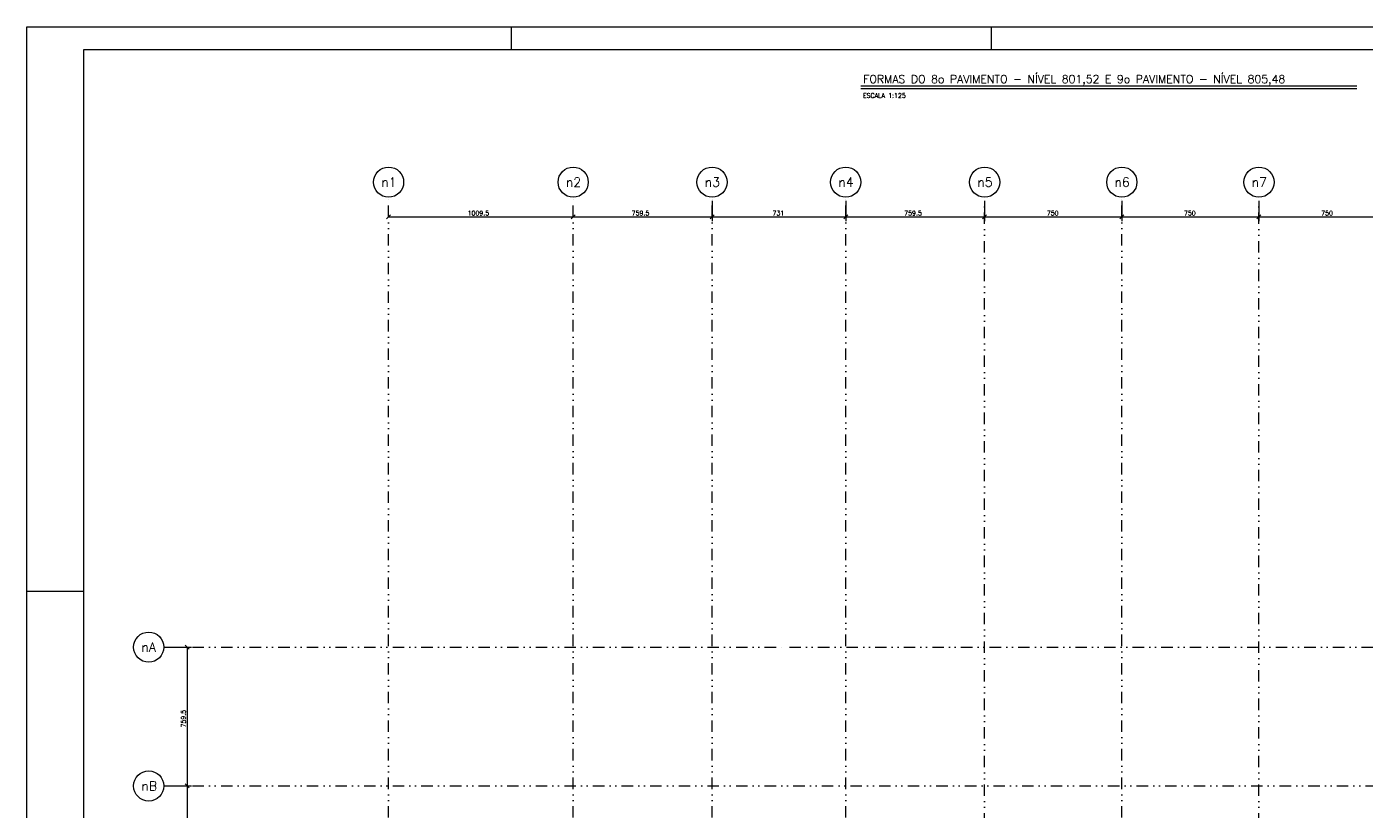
# Model space of a CAD drawing. Extents: x 551734 to 566609, y -375 to 10137.
# Drawn here: x 551734 to 559059, y 5846 to 10137 of the extents above; entities that cross this region are included whole.
import ezdxf

# ---------------------------------------------------------------- set-up
doc = ezdxf.new("R2010")
doc.units = 0
doc.header["$LTSCALE"] = 125
doc.header["$MEASUREMENT"] = 0
doc.linetypes.add('DIVIDE', pattern=[1.25, 0.5, -0.25, 0, -0.25, 0, -0.25])
doc.layers.get('0').update_dxf_attribs({"linetype": 'CONTINUOUS'})
for name, color, linetype in [('205', 14, 'DIVIDE'), ('216', 7, 'CONTINUOUS'), ('220', 4, 'CONTINUOUS'), ('221', 5, 'CONTINUOUS'), ('222', 6, 'CONTINUOUS'), ('250', 5, 'CONTINUOUS')]:
    doc.layers.add(name, color=color, linetype=linetype)
doc.styles.get("Standard").update_dxf_attribs({"font": 'ROMANS.SHX'})

msp = doc.modelspace()

# ---------------------------------------------------------------- linework, layer by layer
for p, q in [((551734.2, -375.3), (551734.2, 10137.2)), ((551734.2, 10137.2), (566609.2, 10137.2)), ((554384.2, 10012.2), (554384.2, 10137.2)), ((554384.2, 10012.2), (554384.2, 10137.2)), ((557009.2, 10012.2), (557009.2, 10137.2)), ((551734.2, 7049.7), (552046.7, 7049.7))]:
    msp.add_line(p, q)
at = {"layer": '205'}
for p, q in [((553712.5, 2838.7), (553712.5, 9204.7)), ((554722, 2838.7), (554722, 9204.7)), ((555481.5, 2838.7), (555481.5, 9204.7)), ((556212.5, 2838.7), (556212.5, 9204.7)), ((556972, 2801.2), (556972, 9204.7)), ((557722, 2838.7), (557722, 9204.7)), ((558472, 2801.2), (558472, 9204.7)), ((552483.5, 6743.8), (555884, 6743.8)), ((555904, 6743.8), (561682.1, 6743.8)), ((552483.5, 5984.3), (562301.6, 5984.3))]:
    msp.add_line(p, q, dxfattribs=at)
at = {"layer": '216'}
for p, q in [((553701.4, 9086.9), (553723.5, 9109)), ((554710.9, 9086.9), (554733, 9109)), ((554710.9, 9086.9), (554733, 9109)), ((555470.4, 9086.9), (555492.5, 9109)), ((555470.4, 9086.9), (555492.5, 9109)), ((556201.4, 9086.9), (556223.5, 9109)), ((556201.4, 9086.9), (556223.5, 9109)), ((556960.9, 9086.9), (556983, 9109)), ((556960.9, 9086.9), (556983, 9109)), ((557710.9, 9086.9), (557733, 9109)), ((557710.9, 9086.9), (557733, 9109)), ((558460.9, 9086.9), (558483, 9109)), ((558460.9, 9086.9), (558483, 9109)), ((552599.4, 6754.8), (552621.5, 6732.7)), ((552599.4, 5995.3), (552621.5, 5973.2)), ((552599.4, 5995.3), (552621.5, 5973.2))]:
    msp.add_line(p, q, dxfattribs=at)
at = {"layer": '221'}
msp.add_line((556295.3, 9799.4), (559007.8, 9799.4), dxfattribs=at)
for centre in [(553712.5, 9287.3), (554722, 9287.3), (555481.5, 9287.3), (556212.5, 9287.3), (556972, 9287.3), (557722, 9287.3), (558472, 9287.3), (552401, 6743.8), (552401, 5984.3)]:
    msp.add_circle(centre, 82.5, dxfattribs=at)
at = {"layer": '222'}
for p, q in [((552046.7, 10012.2), (566484.2, 10012.2)), ((552046.7, -250.3), (552046.7, 10012.2)), ((556295.3, 9814.4), (559007.8, 9814.4))]:
    msp.add_line(p, q, dxfattribs=at)
at = {"layer": '250'}
for p, q in [((555481.5, 9184.7), (555481.5, 9073)), ((556212.5, 9184.7), (556212.5, 9073)), ((556972, 9184.7), (556972, 9073)), ((557722, 9184.7), (557722, 9073)), ((558472, 9184.7), (558472, 9073)), ((553712.5, 9098), (554722, 9098)), ((554722, 9098), (555481.5, 9098)), ((555481.5, 9098), (556212.5, 9098)), ((556212.5, 9098), (556972, 9098)), ((556972, 9098), (557722, 9098)), ((557722, 9098), (558472, 9098)), ((558472, 9098), (559222, 9098)), ((552503.5, 6743.8), (552635.5, 6743.8)), ((552610.5, 6743.8), (552610.5, 5984.3)), ((552503.5, 5984.3), (552635.5, 5984.3)), ((552610.5, 5984.3), (552610.5, 5234.3))]:
    msp.add_line(p, q, dxfattribs=at)

# ---------------------------------------------------------------- texts
at = {"layer": '216'}
for s, p in [('ESCALA 1:125', (556306.3, 9748.3)), ('1009.5', (554144.7, 9105.5)), ('759.5', (555041.7, 9105.5)), ('731', (555812, 9105.5)), ('759.5', (556532.2, 9105.5)), ('750', (557312, 9105.5)), ('750', (558062, 9105.5)), ('750', (558812, 9105.5))]:
    msp.add_text(s, height=25, dxfattribs=at).set_placement(p)
msp.add_text('759.5', height=25, rotation=90, dxfattribs=at).set_placement((552603, 6304))
at = {"layer": '220'}
for s, p in [('n1', (553672.3, 9262.4)), ('n2', (554681.8, 9262.4)), ('n3', (555441.3, 9262.4)), ('n4', (556172.3, 9262.4)), ('n5', (556931.8, 9262.4)), ('n6', (557681.8, 9262.4)), ('n7', (558431.8, 9262.4)), ('nA', (552360.8, 6718.9)), ('nB', (552360.8, 5959.4))]:
    msp.add_text(s, height=50, dxfattribs=at).set_placement(p)
at = {"layer": '222'}
msp.add_text('FORMAS DO 8o PAVIMENTO - NÍVEL 801,52 E 9o PAVIMENTO - NÍVEL 805,48', height=43.75, dxfattribs=at).set_placement((556307.8, 9829.4))

doc.saveas('drawing.dxf')
